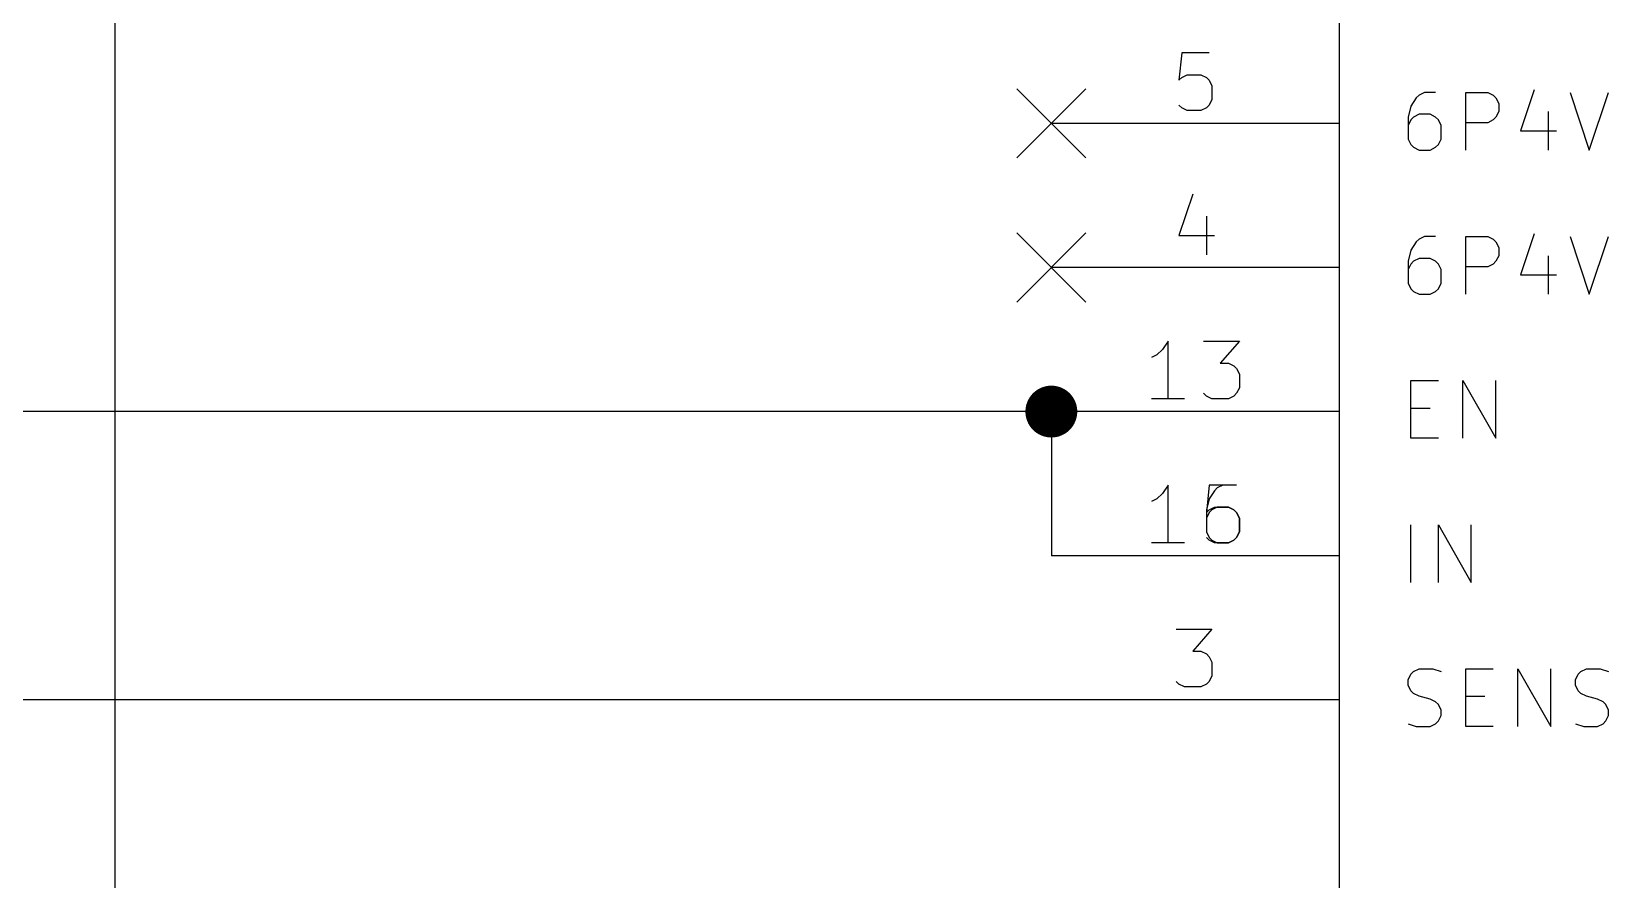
# Model space of a CAD drawing. Extents: x 0.4 to 11.3, y -7.9 to -0.4.
# Drawn here: x 4.292 to 5.387, y -4.375 to -3.786 of the extents above; entities that cross this region are included whole.
import ezdxf

# ---------------------------------------------------------------- set-up
doc = ezdxf.new("R2010")
doc.units = 0
doc.header["$MEASUREMENT"] = 0
for name, color, linetype in [('BLUE2', 5, 'CONTINUOUS'), ('CYAN2', 4, 'CONTINUOUS'), ('GREEN3', 91, 'CONTINUOUS'), ('LYELLOW', 51, 'CONTINUOUS'), ('RED2', 1, 'CONTINUOUS'), ('RED3', 11, 'CONTINUOUS')]:
    doc.layers.add(name, color=color, linetype=linetype)

msp = doc.modelspace()

# ---------------------------------------------------------------- linework, layer by layer
at = {"layer": 'BLUE2', "linetype": 'CONTINUOUS'}
for p, q in [((4.976, -3.826), (5.024, -3.874)), ((5.024, -3.826), (4.976, -3.874)), ((4.976, -3.926), (5.024, -3.974)), ((5.024, -3.926), (4.976, -3.974))]:
    msp.add_line(p, q, dxfattribs=at)
at = {"layer": 'CYAN2', "linetype": 'CONTINUOUS'}
for p, q in [((5.2552, -3.8304), (5.2533, -3.8323)), ((5.2552, -3.8304), (5.2533, -3.8323)), ((5.259, -3.8285), (5.2552, -3.8304)), ((5.259, -3.8285), (5.2552, -3.8304)), ((5.2667, -3.8285), (5.259, -3.8285)), ((5.2667, -3.8285), (5.259, -3.8285)), ((5.2876, -3.8685), (5.2876, -3.8285)), ((5.2876, -3.8285), (5.3029, -3.8285)), ((5.2876, -3.8685), (5.2876, -3.8285)), ((5.2876, -3.8285), (5.3029, -3.8285)), ((5.3029, -3.8285), (5.3067, -3.8304)), ((5.3029, -3.8285), (5.3067, -3.8304)), ((5.3067, -3.8304), (5.3086, -3.8323)), ((5.3067, -3.8304), (5.3086, -3.8323)), ((5.3352, -3.8266), (5.3257, -3.8552)), ((5.3352, -3.8266), (5.3257, -3.8552)), ((5.36, -3.8285), (5.3733, -3.8685)), ((5.36, -3.8285), (5.3733, -3.8685)), ((5.3733, -3.8685), (5.3867, -3.8285)), ((5.3733, -3.8685), (5.3867, -3.8285)), ((5.2495, -3.838), (5.2476, -3.8456)), ((5.2495, -3.838), (5.2476, -3.8456)), ((5.2533, -3.8323), (5.2495, -3.838)), ((5.2533, -3.8323), (5.2495, -3.838)), ((5.3086, -3.8323), (5.3105, -3.8361)), ((5.3086, -3.8323), (5.3105, -3.8361)), ((5.3105, -3.8361), (5.3105, -3.8418)), ((5.3105, -3.8361), (5.3105, -3.8418)), ((5.2476, -3.8456), (5.2476, -3.8609)), ((5.2476, -3.8456), (5.2476, -3.8609)), ((5.2495, -3.8476), (5.2476, -3.8514)), ((5.2495, -3.8476), (5.2476, -3.8514)), ((5.2514, -3.8456), (5.2495, -3.8476)), ((5.2514, -3.8456), (5.2495, -3.8476)), ((5.2552, -3.8437), (5.2514, -3.8456)), ((5.2552, -3.8437), (5.2514, -3.8456)), ((5.2629, -3.8437), (5.2552, -3.8437)), ((5.2629, -3.8437), (5.2552, -3.8437)), ((5.2667, -3.8456), (5.2629, -3.8437)), ((5.2667, -3.8456), (5.2629, -3.8437)), ((5.2686, -3.8476), (5.2667, -3.8456)), ((5.2686, -3.8476), (5.2667, -3.8456)), ((5.2705, -3.8514), (5.2686, -3.8476)), ((5.2705, -3.8514), (5.2686, -3.8476)), ((5.2705, -3.8609), (5.2705, -3.8514)), ((5.2705, -3.8609), (5.2705, -3.8514)), ((5.3029, -3.8495), (5.2876, -3.8495)), ((5.3029, -3.8495), (5.2876, -3.8495)), ((5.3067, -3.8476), (5.3029, -3.8495)), ((5.3067, -3.8476), (5.3029, -3.8495)), ((5.3086, -3.8456), (5.3067, -3.8476)), ((5.3086, -3.8456), (5.3067, -3.8476)), ((5.3105, -3.8418), (5.3086, -3.8456)), ((5.3105, -3.8418), (5.3086, -3.8456)), ((5.3448, -3.8418), (5.3448, -3.8685)), ((5.3448, -3.8418), (5.3448, -3.8685)), ((5.2476, -3.8609), (5.2495, -3.8647)), ((5.2476, -3.8609), (5.2495, -3.8647)), ((5.2686, -3.8647), (5.2705, -3.8609)), ((5.2686, -3.8647), (5.2705, -3.8609)), ((5.3257, -3.8552), (5.3505, -3.8552)), ((5.3257, -3.8552), (5.3505, -3.8552)), ((5.2495, -3.8647), (5.2514, -3.8666)), ((5.2495, -3.8647), (5.2514, -3.8666)), ((5.2514, -3.8666), (5.2552, -3.8685)), ((5.2514, -3.8666), (5.2552, -3.8685)), ((5.2552, -3.8685), (5.2629, -3.8685)), ((5.2552, -3.8685), (5.2629, -3.8685)), ((5.2629, -3.8685), (5.2667, -3.8666)), ((5.2629, -3.8685), (5.2667, -3.8666)), ((5.2667, -3.8666), (5.2686, -3.8647)), ((5.2667, -3.8666), (5.2686, -3.8647)), ((5.259, -3.9285), (5.2552, -3.9304)), ((5.259, -3.9285), (5.2552, -3.9304)), ((5.2667, -3.9285), (5.259, -3.9285)), ((5.2667, -3.9285), (5.259, -3.9285)), ((5.2876, -3.9685), (5.2876, -3.9285)), ((5.2876, -3.9285), (5.3029, -3.9285)), ((5.2876, -3.9685), (5.2876, -3.9285)), ((5.2876, -3.9285), (5.3029, -3.9285)), ((5.3029, -3.9285), (5.3067, -3.9304)), ((5.3029, -3.9285), (5.3067, -3.9304)), ((5.3352, -3.9266), (5.3257, -3.9552)), ((5.3352, -3.9266), (5.3257, -3.9552)), ((5.36, -3.9285), (5.3733, -3.9685)), ((5.36, -3.9285), (5.3733, -3.9685)), ((5.3733, -3.9685), (5.3867, -3.9285)), ((5.3733, -3.9685), (5.3867, -3.9285)), ((5.2495, -3.938), (5.2476, -3.9456)), ((5.2495, -3.938), (5.2476, -3.9456)), ((5.2533, -3.9323), (5.2495, -3.938)), ((5.2533, -3.9323), (5.2495, -3.938)), ((5.2552, -3.9304), (5.2533, -3.9323)), ((5.2552, -3.9304), (5.2533, -3.9323)), ((5.3067, -3.9304), (5.3086, -3.9323)), ((5.3067, -3.9304), (5.3086, -3.9323)), ((5.3086, -3.9323), (5.3105, -3.9361)), ((5.3086, -3.9323), (5.3105, -3.9361)), ((5.3105, -3.9361), (5.3105, -3.9418)), ((5.3105, -3.9361), (5.3105, -3.9418)), ((5.2476, -3.9456), (5.2476, -3.9609)), ((5.2476, -3.9456), (5.2476, -3.9609)), ((5.2495, -3.9476), (5.2476, -3.9514)), ((5.2495, -3.9476), (5.2476, -3.9514)), ((5.2514, -3.9456), (5.2495, -3.9476)), ((5.2514, -3.9456), (5.2495, -3.9476)), ((5.2552, -3.9437), (5.2514, -3.9456)), ((5.2552, -3.9437), (5.2514, -3.9456)), ((5.2629, -3.9437), (5.2552, -3.9437)), ((5.2629, -3.9437), (5.2552, -3.9437)), ((5.2667, -3.9456), (5.2629, -3.9437)), ((5.2667, -3.9456), (5.2629, -3.9437)), ((5.2686, -3.9476), (5.2667, -3.9456)), ((5.2686, -3.9476), (5.2667, -3.9456)), ((5.2705, -3.9514), (5.2686, -3.9476)), ((5.2705, -3.9514), (5.2686, -3.9476)), ((5.3029, -3.9495), (5.2876, -3.9495)), ((5.3029, -3.9495), (5.2876, -3.9495)), ((5.3067, -3.9476), (5.3029, -3.9495)), ((5.3067, -3.9476), (5.3029, -3.9495)), ((5.3086, -3.9456), (5.3067, -3.9476)), ((5.3086, -3.9456), (5.3067, -3.9476)), ((5.3105, -3.9418), (5.3086, -3.9456)), ((5.3105, -3.9418), (5.3086, -3.9456)), ((5.3448, -3.9418), (5.3448, -3.9685)), ((5.3448, -3.9418), (5.3448, -3.9685)), ((5.2476, -3.9609), (5.2495, -3.9647)), ((5.2476, -3.9609), (5.2495, -3.9647)), ((5.2686, -3.9647), (5.2705, -3.9609)), ((5.2686, -3.9647), (5.2705, -3.9609)), ((5.2705, -3.9609), (5.2705, -3.9514)), ((5.2705, -3.9609), (5.2705, -3.9514)), ((5.3257, -3.9552), (5.3505, -3.9552)), ((5.3257, -3.9552), (5.3505, -3.9552)), ((5.2495, -3.9647), (5.2514, -3.9666)), ((5.2495, -3.9647), (5.2514, -3.9666)), ((5.2514, -3.9666), (5.2552, -3.9685)), ((5.2514, -3.9666), (5.2552, -3.9685)), ((5.2552, -3.9685), (5.2629, -3.9685)), ((5.2552, -3.9685), (5.2629, -3.9685)), ((5.2629, -3.9685), (5.2667, -3.9666)), ((5.2629, -3.9685), (5.2667, -3.9666)), ((5.2667, -3.9666), (5.2686, -3.9647)), ((5.2667, -3.9666), (5.2686, -3.9647)), ((5.2495, -4.0685), (5.2495, -4.0285)), ((5.2495, -4.0285), (5.2686, -4.0285)), ((5.2495, -4.0685), (5.2495, -4.0285)), ((5.2495, -4.0285), (5.2686, -4.0285)), ((5.2857, -4.0685), (5.2857, -4.0285)), ((5.2857, -4.0285), (5.3086, -4.0685)), ((5.2857, -4.0685), (5.2857, -4.0285)), ((5.2857, -4.0285), (5.3086, -4.0685)), ((5.3086, -4.0685), (5.3086, -4.0285)), ((5.3086, -4.0685), (5.3086, -4.0285)), ((5.2495, -4.0476), (5.2629, -4.0476)), ((5.2495, -4.0476), (5.2629, -4.0476)), ((5.2686, -4.0685), (5.2495, -4.0685)), ((5.2686, -4.0685), (5.2495, -4.0685)), ((5.2495, -4.1685), (5.2495, -4.1285)), ((5.2495, -4.1685), (5.2495, -4.1285)), ((5.2495, -4.1685), (5.2495, -4.1285)), ((5.2495, -4.1685), (5.2495, -4.1285)), ((5.2686, -4.1685), (5.2686, -4.1285)), ((5.2686, -4.1285), (5.2914, -4.1685)), ((5.2686, -4.1685), (5.2686, -4.1285)), ((5.2686, -4.1285), (5.2914, -4.1685)), ((5.2686, -4.1685), (5.2686, -4.1285)), ((5.2686, -4.1285), (5.2914, -4.1685)), ((5.2686, -4.1685), (5.2686, -4.1285)), ((5.2686, -4.1285), (5.2914, -4.1685)), ((5.2914, -4.1685), (5.2914, -4.1285)), ((5.2914, -4.1685), (5.2914, -4.1285)), ((5.2914, -4.1685), (5.2914, -4.1285)), ((5.2914, -4.1685), (5.2914, -4.1285)), ((5.2476, -4.2361), (5.2495, -4.2323)), ((5.2476, -4.2361), (5.2495, -4.2323)), ((5.2495, -4.2323), (5.2514, -4.2304)), ((5.2495, -4.2323), (5.2514, -4.2304)), ((5.2514, -4.2304), (5.2552, -4.2285)), ((5.2514, -4.2304), (5.2552, -4.2285)), ((5.2552, -4.2285), (5.2648, -4.2285)), ((5.2552, -4.2285), (5.2648, -4.2285)), ((5.2648, -4.2285), (5.2705, -4.2304)), ((5.2648, -4.2285), (5.2705, -4.2304)), ((5.2876, -4.2685), (5.2876, -4.2285)), ((5.2876, -4.2285), (5.3067, -4.2285)), ((5.2876, -4.2685), (5.2876, -4.2285)), ((5.2876, -4.2285), (5.3067, -4.2285)), ((5.3238, -4.2685), (5.3238, -4.2285)), ((5.3238, -4.2285), (5.3467, -4.2685)), ((5.3238, -4.2685), (5.3238, -4.2285)), ((5.3238, -4.2285), (5.3467, -4.2685)), ((5.3467, -4.2685), (5.3467, -4.2285)), ((5.3467, -4.2685), (5.3467, -4.2285)), ((5.3638, -4.2361), (5.3657, -4.2323)), ((5.3638, -4.2361), (5.3657, -4.2323)), ((5.3657, -4.2323), (5.3676, -4.2304)), ((5.3657, -4.2323), (5.3676, -4.2304)), ((5.3676, -4.2304), (5.3714, -4.2285)), ((5.3676, -4.2304), (5.3714, -4.2285)), ((5.3714, -4.2285), (5.3809, -4.2285)), ((5.3714, -4.2285), (5.3809, -4.2285)), ((5.3809, -4.2285), (5.3867, -4.2304)), ((5.3809, -4.2285), (5.3867, -4.2304)), ((5.2476, -4.2399), (5.2476, -4.2361)), ((5.2476, -4.2399), (5.2476, -4.2361)), ((5.2495, -4.2437), (5.2476, -4.2399)), ((5.2495, -4.2437), (5.2476, -4.2399)), ((5.2514, -4.2456), (5.2495, -4.2437)), ((5.2514, -4.2456), (5.2495, -4.2437)), ((5.2552, -4.2476), (5.2514, -4.2456)), ((5.2552, -4.2476), (5.2514, -4.2456)), ((5.3638, -4.2399), (5.3638, -4.2361)), ((5.3638, -4.2399), (5.3638, -4.2361)), ((5.3657, -4.2437), (5.3638, -4.2399)), ((5.3657, -4.2437), (5.3638, -4.2399)), ((5.3676, -4.2456), (5.3657, -4.2437)), ((5.3676, -4.2456), (5.3657, -4.2437)), ((5.3714, -4.2476), (5.3676, -4.2456)), ((5.3714, -4.2476), (5.3676, -4.2456)), ((5.2629, -4.2495), (5.2552, -4.2476)), ((5.2629, -4.2495), (5.2552, -4.2476)), ((5.2667, -4.2514), (5.2629, -4.2495)), ((5.2667, -4.2514), (5.2629, -4.2495)), ((5.2686, -4.2533), (5.2667, -4.2514)), ((5.2686, -4.2533), (5.2667, -4.2514)), ((5.2705, -4.2571), (5.2686, -4.2533)), ((5.2705, -4.2571), (5.2686, -4.2533)), ((5.2705, -4.2609), (5.2705, -4.2571)), ((5.2705, -4.2609), (5.2705, -4.2571)), ((5.2876, -4.2476), (5.3009, -4.2476)), ((5.2876, -4.2476), (5.3009, -4.2476)), ((5.379, -4.2495), (5.3714, -4.2476)), ((5.379, -4.2495), (5.3714, -4.2476)), ((5.3829, -4.2514), (5.379, -4.2495)), ((5.3829, -4.2514), (5.379, -4.2495)), ((5.3848, -4.2533), (5.3829, -4.2514)), ((5.3848, -4.2533), (5.3829, -4.2514)), ((5.3867, -4.2571), (5.3848, -4.2533)), ((5.3867, -4.2571), (5.3848, -4.2533)), ((5.3867, -4.2609), (5.3867, -4.2571)), ((5.3867, -4.2609), (5.3867, -4.2571)), ((5.2476, -4.2666), (5.2533, -4.2685)), ((5.2476, -4.2666), (5.2533, -4.2685)), ((5.2629, -4.2685), (5.2667, -4.2666)), ((5.2629, -4.2685), (5.2667, -4.2666)), ((5.2667, -4.2666), (5.2686, -4.2647)), ((5.2667, -4.2666), (5.2686, -4.2647)), ((5.2686, -4.2647), (5.2705, -4.2609)), ((5.2686, -4.2647), (5.2705, -4.2609)), ((5.3638, -4.2666), (5.3695, -4.2685)), ((5.3638, -4.2666), (5.3695, -4.2685)), ((5.379, -4.2685), (5.3829, -4.2666)), ((5.379, -4.2685), (5.3829, -4.2666)), ((5.3829, -4.2666), (5.3848, -4.2647)), ((5.3829, -4.2666), (5.3848, -4.2647)), ((5.3848, -4.2647), (5.3867, -4.2609)), ((5.3848, -4.2647), (5.3867, -4.2609)), ((5.2533, -4.2685), (5.2629, -4.2685)), ((5.2533, -4.2685), (5.2629, -4.2685)), ((5.3067, -4.2685), (5.2876, -4.2685)), ((5.3067, -4.2685), (5.2876, -4.2685)), ((5.3695, -4.2685), (5.379, -4.2685)), ((5.3695, -4.2685), (5.379, -4.2685))]:
    msp.add_line(p, q, dxfattribs=at)
at = {"layer": 'GREEN3', "linetype": 'CONTINUOUS'}
for p, q in [((4.35, -3.65), (4.35, -5.35)), ((5, -4.05), (3.35, -4.05)), ((5, -4.05), (5, -4.15)), ((5, -4.25), (3.8, -4.25))]:
    msp.add_line(p, q, dxfattribs=at)
at = {"layer": 'GREEN3', "const_width": 0.018}
msp.add_lwpolyline([(4.991, -4.05, 1), (5.009, -4.05, 1)], format="xyb", close=True, dxfattribs=at)
at = {"layer": 'LYELLOW', "linetype": 'CONTINUOUS'}
msp.add_line((5.2, -4.95), (5.2, -3.15), dxfattribs=at)
at = {"layer": 'RED2', "linetype": 'CONTINUOUS'}
for p, q in [((5.2, -4.95), (5.2, -3.15)), ((5.2, -3.85), (5, -3.85)), ((5.2, -3.85), (5, -3.85)), ((5.2, -3.95), (5, -3.95)), ((5.2, -3.95), (5, -3.95)), ((5.2, -4.05), (5, -4.05)), ((5.2, -4.05), (5, -4.05)), ((5.2, -4.15), (5, -4.15)), ((5.2, -4.15), (5, -4.15)), ((5.2, -4.15), (5, -4.15)), ((5.2, -4.15), (5, -4.15)), ((5.2, -4.25), (5, -4.25)), ((5.2, -4.25), (5, -4.25))]:
    msp.add_line(p, q, dxfattribs=at)
at = {"layer": 'RED3', "linetype": 'CONTINUOUS'}
for p, q in [((5.0905, -3.8011), (5.0886, -3.8201)), ((5.0905, -3.8011), (5.0886, -3.8201)), ((5.1095, -3.8011), (5.0905, -3.8011)), ((5.1095, -3.8011), (5.0905, -3.8011)), ((5.0886, -3.8201), (5.0905, -3.8182)), ((5.0886, -3.8201), (5.0905, -3.8182)), ((5.0905, -3.8182), (5.0943, -3.8163)), ((5.0905, -3.8182), (5.0943, -3.8163)), ((5.0943, -3.8163), (5.1038, -3.8163)), ((5.0943, -3.8163), (5.1038, -3.8163)), ((5.1038, -3.8163), (5.1076, -3.8182)), ((5.1038, -3.8163), (5.1076, -3.8182)), ((5.1076, -3.8182), (5.1095, -3.8201)), ((5.1076, -3.8182), (5.1095, -3.8201)), ((5.1095, -3.8201), (5.1114, -3.824)), ((5.1095, -3.8201), (5.1114, -3.824)), ((5.1114, -3.824), (5.1114, -3.8335)), ((5.1114, -3.824), (5.1114, -3.8335)), ((5.0905, -3.8392), (5.0886, -3.8373)), ((5.0905, -3.8392), (5.0886, -3.8373)), ((5.0943, -3.8411), (5.0905, -3.8392)), ((5.0943, -3.8411), (5.0905, -3.8392)), ((5.1038, -3.8411), (5.0943, -3.8411)), ((5.1038, -3.8411), (5.0943, -3.8411)), ((5.1076, -3.8392), (5.1038, -3.8411)), ((5.1076, -3.8392), (5.1038, -3.8411)), ((5.1095, -3.8373), (5.1076, -3.8392)), ((5.1095, -3.8373), (5.1076, -3.8392)), ((5.1114, -3.8335), (5.1095, -3.8373)), ((5.1114, -3.8335), (5.1095, -3.8373)), ((5.0981, -3.8992), (5.0886, -3.9278)), ((5.0981, -3.8992), (5.0886, -3.9278)), ((5.1076, -3.9144), (5.1076, -3.9411)), ((5.1076, -3.9144), (5.1076, -3.9411)), ((5.0886, -3.9278), (5.1133, -3.9278)), ((5.0886, -3.9278), (5.1133, -3.9278)), ((5.081, -4.0011), (5.0771, -4.0068)), ((5.081, -4.0011), (5.0771, -4.0068)), ((5.081, -4.0411), (5.081, -4.0011)), ((5.081, -4.0411), (5.081, -4.0011)), ((5.1057, -4.0011), (5.1305, -4.0011)), ((5.1057, -4.0011), (5.1305, -4.0011)), ((5.1305, -4.0011), (5.1171, -4.0163)), ((5.1305, -4.0011), (5.1171, -4.0163)), ((5.0733, -4.0106), (5.0695, -4.0125)), ((5.0733, -4.0106), (5.0695, -4.0125)), ((5.0771, -4.0068), (5.0733, -4.0106)), ((5.0771, -4.0068), (5.0733, -4.0106)), ((5.1171, -4.0163), (5.1229, -4.0163)), ((5.1171, -4.0163), (5.1229, -4.0163)), ((5.1229, -4.0163), (5.1267, -4.0182)), ((5.1229, -4.0163), (5.1267, -4.0182)), ((5.1267, -4.0182), (5.1286, -4.0201)), ((5.1267, -4.0182), (5.1286, -4.0201)), ((5.1286, -4.0201), (5.1305, -4.024)), ((5.1286, -4.0201), (5.1305, -4.024)), ((5.1305, -4.024), (5.1305, -4.0335)), ((5.1305, -4.024), (5.1305, -4.0335)), ((5.1076, -4.0392), (5.1057, -4.0373)), ((5.1076, -4.0392), (5.1057, -4.0373)), ((5.1286, -4.0373), (5.1267, -4.0392)), ((5.1286, -4.0373), (5.1267, -4.0392)), ((5.1305, -4.0335), (5.1286, -4.0373)), ((5.1305, -4.0335), (5.1286, -4.0373)), ((5.0924, -4.0411), (5.0695, -4.0411)), ((5.0924, -4.0411), (5.0695, -4.0411)), ((5.1114, -4.0411), (5.1076, -4.0392)), ((5.1114, -4.0411), (5.1076, -4.0392)), ((5.1229, -4.0411), (5.1114, -4.0411)), ((5.1229, -4.0411), (5.1114, -4.0411)), ((5.1267, -4.0392), (5.1229, -4.0411)), ((5.1267, -4.0392), (5.1229, -4.0411)), ((5.081, -4.1011), (5.0771, -4.1068)), ((5.081, -4.1011), (5.0771, -4.1068)), ((5.081, -4.1011), (5.0771, -4.1068)), ((5.081, -4.1011), (5.0771, -4.1068)), ((5.081, -4.1411), (5.081, -4.1011)), ((5.081, -4.1411), (5.081, -4.1011)), ((5.081, -4.1411), (5.081, -4.1011)), ((5.081, -4.1411), (5.081, -4.1011)), ((5.1095, -4.1011), (5.1076, -4.1201)), ((5.1095, -4.1011), (5.1076, -4.1201)), ((5.1286, -4.1011), (5.1095, -4.1011)), ((5.1286, -4.1011), (5.1095, -4.1011)), ((5.1152, -4.103), (5.1133, -4.1049)), ((5.1152, -4.103), (5.1133, -4.1049)), ((5.119, -4.1011), (5.1152, -4.103)), ((5.119, -4.1011), (5.1152, -4.103)), ((5.1267, -4.1011), (5.119, -4.1011)), ((5.1267, -4.1011), (5.119, -4.1011)), ((5.0733, -4.1106), (5.0695, -4.1125)), ((5.0733, -4.1106), (5.0695, -4.1125)), ((5.0733, -4.1106), (5.0695, -4.1125)), ((5.0733, -4.1106), (5.0695, -4.1125)), ((5.0771, -4.1068), (5.0733, -4.1106)), ((5.0771, -4.1068), (5.0733, -4.1106)), ((5.0771, -4.1068), (5.0733, -4.1106)), ((5.0771, -4.1068), (5.0733, -4.1106)), ((5.1095, -4.1106), (5.1076, -4.1182)), ((5.1095, -4.1106), (5.1076, -4.1182)), ((5.1133, -4.1049), (5.1095, -4.1106)), ((5.1133, -4.1049), (5.1095, -4.1106)), ((5.1076, -4.1201), (5.1095, -4.1182)), ((5.1076, -4.1182), (5.1076, -4.1335)), ((5.1076, -4.1201), (5.1095, -4.1182)), ((5.1076, -4.1182), (5.1076, -4.1335)), ((5.1095, -4.1201), (5.1076, -4.124)), ((5.1095, -4.1201), (5.1076, -4.124)), ((5.1095, -4.1182), (5.1133, -4.1163)), ((5.1095, -4.1182), (5.1133, -4.1163)), ((5.1114, -4.1182), (5.1095, -4.1201)), ((5.1114, -4.1182), (5.1095, -4.1201)), ((5.1152, -4.1163), (5.1114, -4.1182)), ((5.1152, -4.1163), (5.1114, -4.1182)), ((5.1133, -4.1163), (5.1229, -4.1163)), ((5.1133, -4.1163), (5.1229, -4.1163)), ((5.1229, -4.1163), (5.1152, -4.1163)), ((5.1229, -4.1163), (5.1152, -4.1163)), ((5.1229, -4.1163), (5.1267, -4.1182)), ((5.1267, -4.1182), (5.1229, -4.1163)), ((5.1229, -4.1163), (5.1267, -4.1182)), ((5.1267, -4.1182), (5.1229, -4.1163)), ((5.1267, -4.1182), (5.1286, -4.1201)), ((5.1286, -4.1201), (5.1267, -4.1182)), ((5.1267, -4.1182), (5.1286, -4.1201)), ((5.1286, -4.1201), (5.1267, -4.1182)), ((5.1286, -4.1201), (5.1305, -4.124)), ((5.1305, -4.124), (5.1286, -4.1201)), ((5.1286, -4.1201), (5.1305, -4.124)), ((5.1305, -4.124), (5.1286, -4.1201)), ((5.1305, -4.124), (5.1305, -4.1335)), ((5.1305, -4.1335), (5.1305, -4.124)), ((5.1305, -4.124), (5.1305, -4.1335)), ((5.1305, -4.1335), (5.1305, -4.124)), ((5.1076, -4.1335), (5.1095, -4.1373)), ((5.1076, -4.1335), (5.1095, -4.1373)), ((5.1305, -4.1335), (5.1286, -4.1373)), ((5.1286, -4.1373), (5.1305, -4.1335)), ((5.1305, -4.1335), (5.1286, -4.1373)), ((5.1286, -4.1373), (5.1305, -4.1335)), ((5.0924, -4.1411), (5.0695, -4.1411)), ((5.0924, -4.1411), (5.0695, -4.1411)), ((5.0924, -4.1411), (5.0695, -4.1411)), ((5.0924, -4.1411), (5.0695, -4.1411)), ((5.1095, -4.1392), (5.1076, -4.1373)), ((5.1095, -4.1392), (5.1076, -4.1373)), ((5.1095, -4.1373), (5.1114, -4.1392)), ((5.1095, -4.1373), (5.1114, -4.1392)), ((5.1133, -4.1411), (5.1095, -4.1392)), ((5.1133, -4.1411), (5.1095, -4.1392)), ((5.1114, -4.1392), (5.1152, -4.1411)), ((5.1114, -4.1392), (5.1152, -4.1411)), ((5.1229, -4.1411), (5.1133, -4.1411)), ((5.1229, -4.1411), (5.1133, -4.1411)), ((5.1152, -4.1411), (5.1229, -4.1411)), ((5.1152, -4.1411), (5.1229, -4.1411)), ((5.1267, -4.1392), (5.1229, -4.1411)), ((5.1229, -4.1411), (5.1267, -4.1392)), ((5.1267, -4.1392), (5.1229, -4.1411)), ((5.1229, -4.1411), (5.1267, -4.1392)), ((5.1286, -4.1373), (5.1267, -4.1392)), ((5.1267, -4.1392), (5.1286, -4.1373)), ((5.1286, -4.1373), (5.1267, -4.1392)), ((5.1267, -4.1392), (5.1286, -4.1373)), ((5.0867, -4.2011), (5.1114, -4.2011)), ((5.0867, -4.2011), (5.1114, -4.2011)), ((5.1114, -4.2011), (5.0981, -4.2163)), ((5.1114, -4.2011), (5.0981, -4.2163)), ((5.0981, -4.2163), (5.1038, -4.2163)), ((5.0981, -4.2163), (5.1038, -4.2163)), ((5.1038, -4.2163), (5.1076, -4.2182)), ((5.1038, -4.2163), (5.1076, -4.2182)), ((5.1076, -4.2182), (5.1095, -4.2201)), ((5.1076, -4.2182), (5.1095, -4.2201)), ((5.1095, -4.2201), (5.1114, -4.224)), ((5.1095, -4.2201), (5.1114, -4.224)), ((5.1114, -4.224), (5.1114, -4.2335)), ((5.1114, -4.224), (5.1114, -4.2335)), ((5.1114, -4.2335), (5.1095, -4.2373)), ((5.1114, -4.2335), (5.1095, -4.2373)), ((5.0886, -4.2392), (5.0867, -4.2373)), ((5.0886, -4.2392), (5.0867, -4.2373)), ((5.0924, -4.2411), (5.0886, -4.2392)), ((5.0924, -4.2411), (5.0886, -4.2392)), ((5.1038, -4.2411), (5.0924, -4.2411)), ((5.1038, -4.2411), (5.0924, -4.2411)), ((5.1076, -4.2392), (5.1038, -4.2411)), ((5.1076, -4.2392), (5.1038, -4.2411)), ((5.1095, -4.2373), (5.1076, -4.2392)), ((5.1095, -4.2373), (5.1076, -4.2392))]:
    msp.add_line(p, q, dxfattribs=at)

doc.saveas('drawing.dxf')
